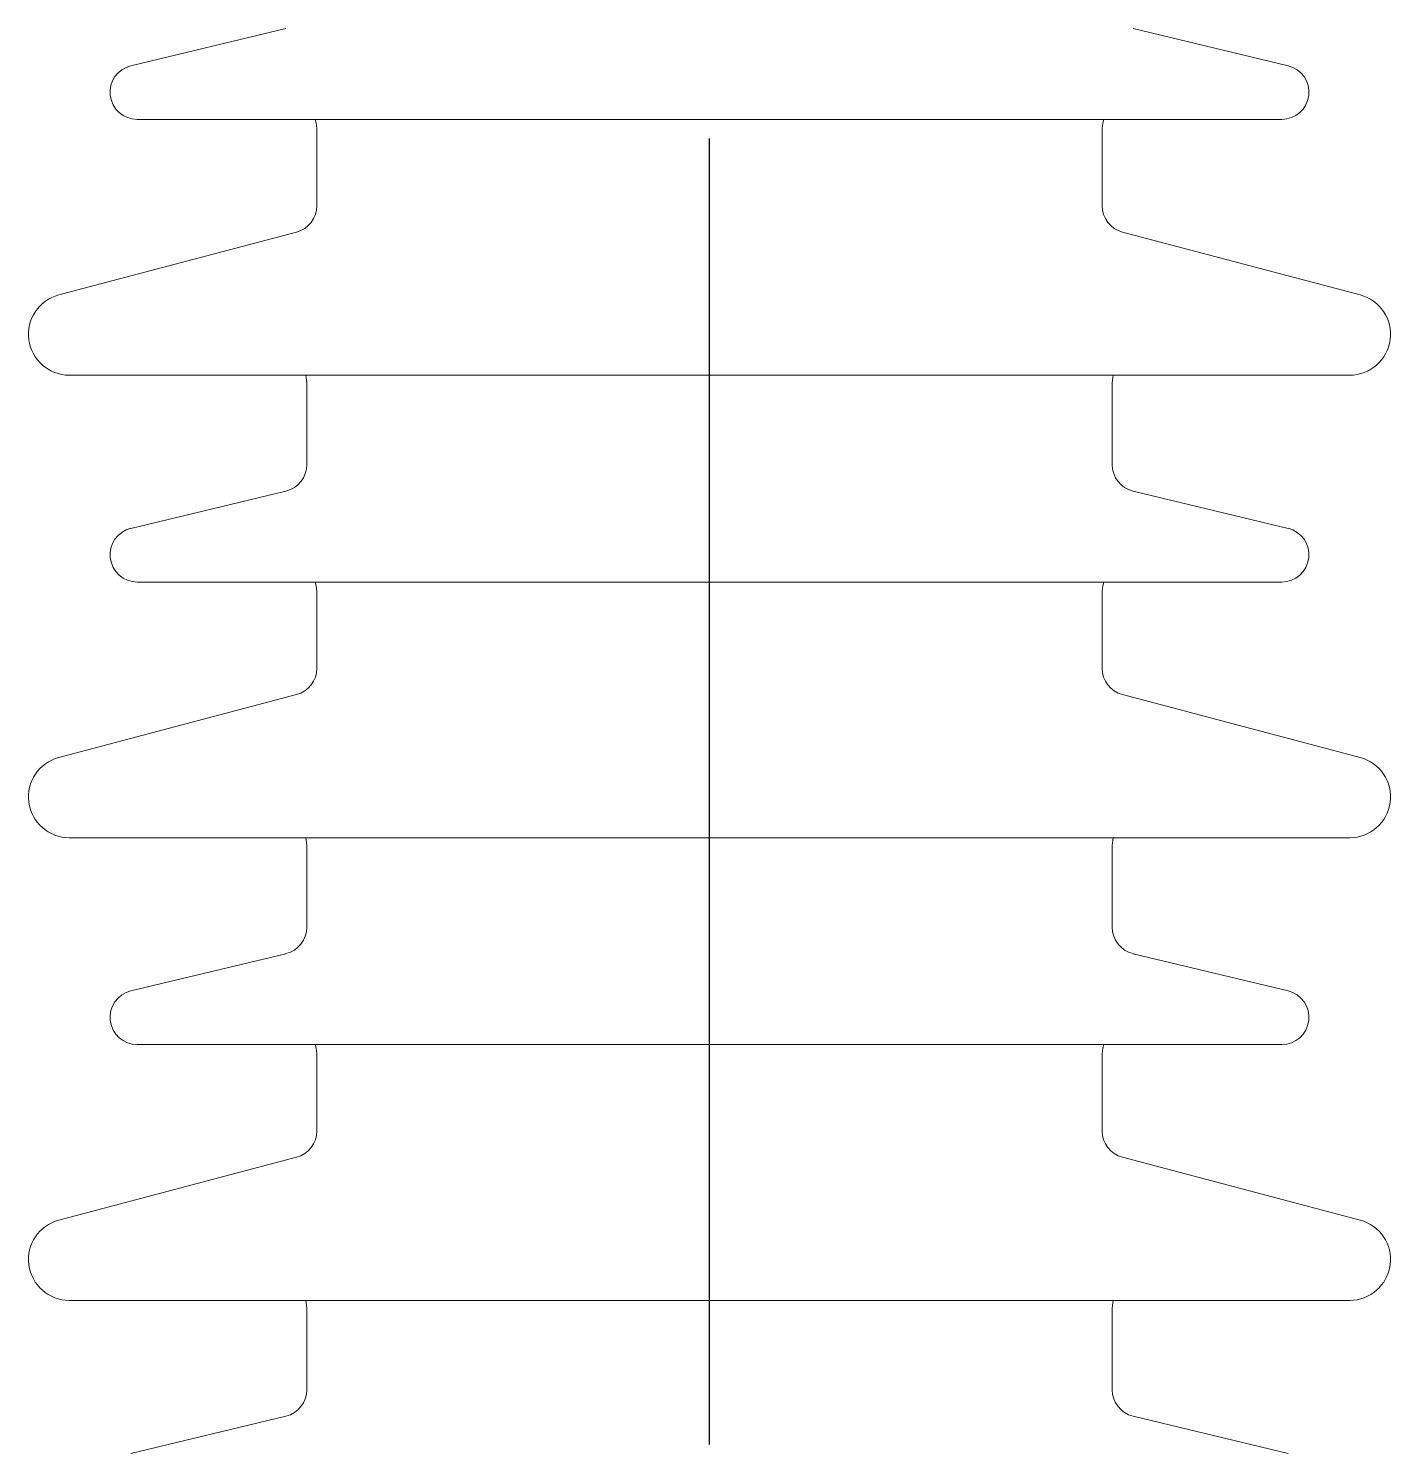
# Model space of a CAD drawing. Header units: millimetres. Extents: x 30710 to 48779, y -19256 to -8564.
# Drawn here: x 35745.1 to 35995.4, y -10385.8 to -10124 of the extents above; entities that cross this region are included whole.
import ezdxf

# ---------------------------------------------------------------- set-up
doc = ezdxf.new("R2010")
doc.units = ezdxf.units.MM
doc.header["$LTSCALE"] = 10
doc.linetypes.add('ACAD_ISO04W100', pattern=[30, 24, -3, 0, -3])
doc.layers.get('0').update_dxf_attribs({"color": 1, "linetype": 'ACAD_ISO04W100', "lineweight": 25})
doc.layers.add('粗实线', color=4, linetype='Continuous', lineweight=18)

msp = doc.modelspace()

# ---------------------------------------------------------------- linework, layer by layer
msp.add_line((35870.22, -10384.159), (35870.22, -9854.703))
at = {"layer": '粗实线'}
for p, q in [((35792.378, -10123.952), (35763.884, -10130.797)), ((35976.555, -10130.797), (35948.061, -10123.952)), ((35765.052, -10140.658), (35975.387, -10140.658)), ((35798.052, -10142.316), (35798.052, -10156.52)), ((35942.387, -10156.52), (35942.387, -10142.316)), ((35794.33, -10161.354), (35750.635, -10172.908)), ((35989.804, -10172.908), (35946.109, -10161.354)), ((35752.552, -10187.658), (35987.887, -10187.658)), ((35796.21, -10189.09), (35796.21, -10204.09)), ((35944.229, -10204.09), (35944.229, -10189.09)), ((35792.378, -10208.952), (35763.884, -10215.797)), ((35976.555, -10215.797), (35948.061, -10208.952)), ((35765.052, -10225.658), (35975.387, -10225.658)), ((35798.052, -10227.316), (35798.052, -10241.52)), ((35942.387, -10241.52), (35942.387, -10227.316)), ((35794.33, -10246.354), (35750.635, -10257.908)), ((35989.804, -10257.908), (35946.109, -10246.354)), ((35752.552, -10272.658), (35987.887, -10272.658)), ((35796.21, -10274.09), (35796.21, -10289.09)), ((35944.229, -10289.09), (35944.229, -10274.09)), ((35792.378, -10293.952), (35763.884, -10300.797)), ((35976.555, -10300.797), (35948.061, -10293.952)), ((35765.052, -10310.658), (35975.387, -10310.658)), ((35798.052, -10312.316), (35798.052, -10326.52)), ((35942.387, -10326.52), (35942.387, -10312.316)), ((35794.33, -10331.354), (35750.635, -10342.908)), ((35989.804, -10342.908), (35946.109, -10331.354)), ((35752.552, -10357.658), (35987.887, -10357.658)), ((35796.21, -10359.09), (35796.21, -10374.09)), ((35944.229, -10374.09), (35944.229, -10359.09)), ((35792.378, -10378.952), (35763.884, -10385.797)), ((35976.555, -10385.797), (35948.061, -10378.952))]:
    msp.add_line(p, q, dxfattribs=at)
for points in [[(35797.769, -10140.658), (35797.956, -10141.34), (35798.052, -10142.316)], [(35942.387, -10142.316), (35942.483, -10141.34), (35942.67, -10140.658)], [(35796.001, -10187.658), (35796.114, -10188.115), (35796.21, -10189.09)], [(35944.229, -10189.09), (35944.325, -10188.115), (35944.438, -10187.658)], [(35797.769, -10225.658), (35797.956, -10226.34), (35798.052, -10227.316)], [(35942.387, -10227.316), (35942.483, -10226.34), (35942.67, -10225.658)], [(35796.001, -10272.658), (35796.114, -10273.115), (35796.21, -10274.09)], [(35944.229, -10274.09), (35944.325, -10273.115), (35944.438, -10272.658)], [(35797.769, -10310.658), (35797.956, -10311.34), (35798.052, -10312.316)], [(35942.387, -10312.316), (35942.483, -10311.34), (35942.67, -10310.658)], [(35796.001, -10357.658), (35796.114, -10358.115), (35796.21, -10359.09)], [(35944.229, -10359.09), (35944.325, -10358.115), (35944.438, -10357.658)]]:
    msp.add_lwpolyline(points, dxfattribs=at)
for centre, radius, start, end in [((35765.052, -10135.658), 5, 103.50795, 270), ((35975.387, -10135.658), 5, 270, 76.49205), ((35793.052, -10156.52), 5, 284.81144, 0), ((35947.387, -10156.52), 5, 180, 255.18856), ((35752.552, -10180.158), 7.5, 104.81144, 270), ((35987.887, -10180.158), 7.5, 270, 75.18856), ((35791.21, -10204.09), 5, 283.50795, 0), ((35949.229, -10204.09), 5, 180, 256.49205), ((35765.052, -10220.658), 5, 103.50795, 270), ((35975.387, -10220.658), 5, 270, 76.49205), ((35793.052, -10241.52), 5, 284.81144, 0), ((35947.387, -10241.52), 5, 180, 255.18856), ((35752.552, -10265.158), 7.5, 104.81144, 270), ((35987.887, -10265.158), 7.5, 270, 75.18856), ((35791.21, -10289.09), 5, 283.50795, 360), ((35949.229, -10289.09), 5, 180, 256.49205), ((35765.052, -10305.658), 5, 103.50795, 270), ((35975.387, -10305.658), 5, 270, 76.49205), ((35793.052, -10326.52), 5, 284.81144, 0), ((35947.387, -10326.52), 5, 180, 255.18856), ((35752.552, -10350.158), 7.5, 104.81144, 270), ((35987.887, -10350.158), 7.5, 270, 75.18856), ((35791.21, -10374.09), 5, 283.50795, 360), ((35949.229, -10374.09), 5, 180, 256.49205)]:
    msp.add_arc(centre, radius, start, end, dxfattribs=at)

doc.saveas('drawing.dxf')
